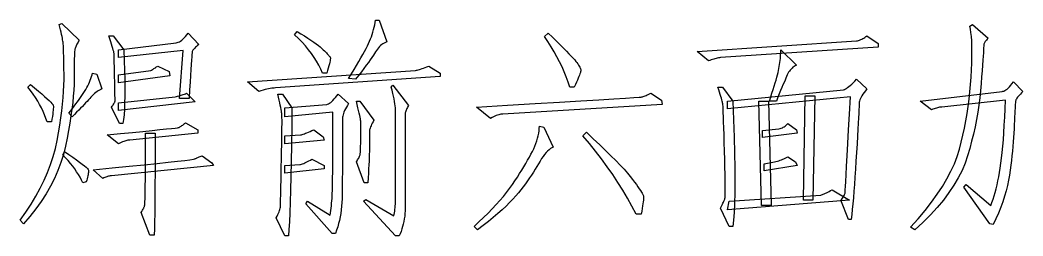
# Model space of a CAD drawing. Extents: x 0 to 420, y 0 to 297.
# Drawn here: x 261.37 to 281.6, y 136.27 to 140.63 of the extents above; entities that cross this region are included whole.
import ezdxf

# ---------------------------------------------------------------- set-up
doc = ezdxf.new("R2010")
doc.units = 0

msp = doc.modelspace()

# ---------------------------------------------------------------- linework, layer by layer
at = {"color": 7, "lineweight": 25}
for points in [[(268.138, 139.436), (267.998, 139.453), (268.055, 139.546), (268.109, 139.633), (268.159, 139.716), (268.206, 139.794), (268.248, 139.866), (268.287, 139.934), (268.321, 139.997), (268.352, 140.055), (268.379, 140.108), (268.402, 140.157), (268.422, 140.202), (268.441, 140.249), (268.459, 140.295), (268.475, 140.342), (268.49, 140.389), (268.503, 140.437), (268.515, 140.485), (268.526, 140.533), (268.535, 140.582), (268.542, 140.631), (268.613, 140.631), (268.771, 140.192), (268.743, 140.18), (268.717, 140.167), (268.691, 140.151), (268.667, 140.134), (268.644, 140.115), (268.621, 140.094), (268.6, 140.07), (268.58, 140.045), (268.561, 140.018), (268.542, 139.99), (268.523, 139.957), (268.498, 139.92), (268.469, 139.877), (268.436, 139.829), (268.397, 139.776), (268.355, 139.718), (268.307, 139.655), (268.256, 139.587), (268.199, 139.514)], [(262.118, 138.197), (262.146, 138.354), (262.171, 138.506), (262.193, 138.654), (262.212, 138.796), (262.228, 138.933), (262.24, 139.065), (262.249, 139.191), (262.255, 139.313), (262.258, 139.43), (262.258, 139.541), (262.257, 139.646), (262.255, 139.741), (262.253, 139.826), (262.251, 139.903), (262.25, 139.97), (262.248, 140.027), (262.246, 140.076), (262.244, 140.115), (262.242, 140.145), (262.241, 140.165), (262.238, 140.183), (262.235, 140.206), (262.23, 140.233), (262.224, 140.264), (262.217, 140.299), (262.208, 140.339), (262.198, 140.384), (262.187, 140.432), (262.175, 140.486), (262.162, 140.543), (262.214, 140.561), (262.566, 140.227), (262.552, 140.206), (262.54, 140.186), (262.528, 140.166), (262.518, 140.147), (262.509, 140.128), (262.501, 140.11), (262.493, 140.092), (262.487, 140.075), (262.482, 140.058), (262.478, 140.042), (262.475, 140.022), (262.472, 139.993), (262.469, 139.954), (262.467, 139.907), (262.465, 139.851), (262.463, 139.786), (262.462, 139.712), (262.461, 139.629), (262.461, 139.537), (262.46, 139.436), (262.459, 139.327), (262.453, 139.213), (262.445, 139.093), (262.432, 138.966), (262.417, 138.834), (262.397, 138.695), (262.374, 138.551), (262.348, 138.401), (262.318, 138.245), (262.285, 138.082), (262.245, 137.918), (262.195, 137.755), (262.135, 137.595), (262.065, 137.435), (261.986, 137.278), (261.897, 137.123), (261.797, 136.969), (261.688, 136.817), (261.57, 136.666), (261.441, 136.518), (261.371, 136.588), (261.486, 136.75), (261.592, 136.911), (261.689, 137.073), (261.777, 137.234), (261.856, 137.395), (261.926, 137.555), (261.988, 137.716), (262.04, 137.876), (262.083, 138.037)], [(279.423, 136.395), (279.335, 136.448), (279.488, 136.618), (279.628, 136.786), (279.756, 136.951), (279.873, 137.113), (279.977, 137.272), (280.07, 137.427), (280.15, 137.58), (280.219, 137.73), (280.275, 137.877), (280.32, 138.021), (280.357, 138.164), (280.391, 138.307), (280.422, 138.451), (280.451, 138.596), (280.476, 138.741), (280.498, 138.888), (280.517, 139.035), (280.534, 139.182), (280.547, 139.331), (280.557, 139.48), (280.565, 139.625), (280.57, 139.76), (280.573, 139.886), (280.574, 140.003), (280.573, 140.11), (280.569, 140.209), (280.563, 140.297), (280.554, 140.377), (280.544, 140.447), (280.531, 140.508), (280.583, 140.543), (280.9, 140.262), (280.883, 140.245), (280.868, 140.228), (280.855, 140.212), (280.844, 140.197), (280.834, 140.183), (280.826, 140.169), (280.82, 140.156), (280.816, 140.144), (280.813, 140.132), (280.812, 140.121), (280.811, 140.104), (280.81, 140.074), (280.807, 140.03), (280.804, 139.972), (280.799, 139.902), (280.793, 139.818), (280.786, 139.72), (280.778, 139.609), (280.769, 139.485), (280.759, 139.348), (280.747, 139.204), (280.732, 139.059), (280.713, 138.914), (280.69, 138.769), (280.665, 138.623), (280.636, 138.477), (280.604, 138.33), (280.568, 138.184), (280.529, 138.036), (280.487, 137.889), (280.437, 137.741), (280.374, 137.593), (280.299, 137.444), (280.211, 137.296), (280.111, 137.146), (279.999, 136.997), (279.873, 136.847), (279.736, 136.696), (279.586, 136.546)], [(263.269, 139.946), (263.268, 139.956), (263.265, 139.972), (263.26, 139.994), (263.252, 140.022), (263.243, 140.055), (263.231, 140.095), (263.217, 140.141), (263.202, 140.193), (263.184, 140.251), (263.164, 140.315), (263.251, 140.315), (263.462, 140.033), (263.472, 139.816), (263.479, 139.614), (263.483, 139.426), (263.485, 139.254), (263.484, 139.097), (263.481, 138.956), (263.476, 138.829), (263.468, 138.717), (263.458, 138.621), (263.445, 138.539), (263.375, 138.539), (263.216, 138.873), (263.23, 138.89), (263.242, 138.907), (263.252, 138.922), (263.261, 138.937), (263.269, 138.95), (263.275, 138.963), (263.28, 138.975), (263.284, 138.986), (263.286, 138.996), (263.287, 139.005), (263.287, 139.018), (263.286, 139.038), (263.286, 139.066), (263.285, 139.102), (263.284, 139.146), (263.283, 139.197), (263.282, 139.256), (263.281, 139.323), (263.28, 139.398), (263.278, 139.48), (263.276, 139.562), (263.275, 139.636), (263.273, 139.703), (263.272, 139.761), (263.271, 139.812), (263.27, 139.854), (263.27, 139.889), (263.269, 139.916), (263.269, 139.935)], [(263.357, 140.033), (264.517, 140.174), (264.539, 140.176), (264.561, 140.182), (264.584, 140.191), (264.607, 140.205), (264.631, 140.222), (264.656, 140.244), (264.682, 140.269), (264.708, 140.298), (264.735, 140.331), (264.763, 140.367), (264.974, 140.139), (264.951, 140.118), (264.929, 140.099), (264.911, 140.081), (264.894, 140.064), (264.88, 140.049), (264.868, 140.035), (264.858, 140.021), (264.85, 140.01), (264.845, 139.999), (264.842, 139.99), (264.84, 139.972), (264.837, 139.938), (264.833, 139.886), (264.828, 139.818), (264.823, 139.732), (264.816, 139.63), (264.808, 139.51), (264.8, 139.374), (264.791, 139.22), (264.781, 139.049), (264.587, 139.049), (264.658, 140.016), (263.357, 139.875)], [(267.488, 140.033), (267.511, 140.01), (267.533, 139.988), (267.552, 139.968), (267.569, 139.949), (267.584, 139.932), (267.597, 139.917), (267.608, 139.904), (267.617, 139.893), (267.624, 139.883), (267.628, 139.875), (267.631, 139.866), (267.631, 139.851), (267.629, 139.832), (267.626, 139.808), (267.62, 139.779), (267.612, 139.744), (267.601, 139.705), (267.589, 139.662), (267.575, 139.613), (267.558, 139.559), (267.47, 139.559), (267.436, 139.639), (267.397, 139.719), (267.353, 139.798), (267.304, 139.877), (267.25, 139.954), (267.192, 140.031), (267.128, 140.108), (267.06, 140.183), (266.986, 140.258), (266.908, 140.332), (266.96, 140.403), (267.038, 140.355), (267.111, 140.309), (267.178, 140.266), (267.239, 140.225), (267.294, 140.187), (267.344, 140.152), (267.389, 140.118), (267.427, 140.088), (267.46, 140.059)], [(272.023, 140.367), (272.111, 140.283), (272.192, 140.204), (272.266, 140.131), (272.332, 140.065), (272.392, 140.005), (272.445, 139.951), (272.491, 139.903), (272.529, 139.861), (272.561, 139.826), (272.585, 139.796), (272.605, 139.771), (272.623, 139.746), (272.638, 139.723), (272.652, 139.702), (272.662, 139.682), (272.671, 139.663), (272.677, 139.646), (272.681, 139.63), (272.683, 139.616), (272.682, 139.603), (272.679, 139.588), (272.674, 139.57), (272.667, 139.548), (272.657, 139.521), (272.645, 139.491), (272.63, 139.456), (272.614, 139.418), (272.595, 139.375), (272.574, 139.328), (272.55, 139.278), (272.462, 139.278), (272.429, 139.38), (272.391, 139.482), (272.35, 139.583), (272.305, 139.685), (272.256, 139.787), (272.203, 139.889), (272.146, 139.991), (272.086, 140.093), (272.021, 140.195), (271.953, 140.297)], [(278.685, 140.086), (275.503, 139.875), (275.482, 139.871), (275.46, 139.867), (275.437, 139.862), (275.413, 139.856), (275.389, 139.849), (275.364, 139.842), (275.339, 139.833), (275.312, 139.825), (275.285, 139.815), (275.257, 139.805), (275.029, 139.998), (278.246, 140.209), (278.267, 140.213), (278.288, 140.219), (278.309, 140.226), (278.33, 140.235), (278.351, 140.244), (278.372, 140.256), (278.393, 140.268), (278.414, 140.282), (278.435, 140.298), (278.457, 140.315), (278.685, 140.157)], [(277.033, 139.717), (277.009, 139.706), (276.986, 139.692), (276.964, 139.678), (276.944, 139.661), (276.925, 139.642), (276.907, 139.622), (276.891, 139.6), (276.875, 139.576), (276.861, 139.551), (276.848, 139.524), (276.835, 139.493), (276.82, 139.458), (276.803, 139.417), (276.783, 139.372), (276.762, 139.322), (276.74, 139.266), (276.715, 139.206), (276.688, 139.141), (276.659, 139.071), (276.628, 138.996), (276.488, 138.996), (276.515, 139.078), (276.54, 139.156), (276.563, 139.229), (276.585, 139.297), (276.604, 139.361), (276.622, 139.42), (276.637, 139.475), (276.651, 139.525), (276.663, 139.571), (276.672, 139.612), (276.681, 139.651), (276.688, 139.69), (276.695, 139.731), (276.701, 139.772), (276.705, 139.814), (276.709, 139.856), (276.712, 139.9), (276.715, 139.943), (276.716, 139.988), (276.716, 140.033)], [(263.357, 139.524), (264.007, 139.612), (264.025, 139.622), (264.041, 139.632), (264.057, 139.642), (264.072, 139.651), (264.086, 139.66), (264.1, 139.669), (264.113, 139.677), (264.125, 139.685), (264.137, 139.692), (264.148, 139.699), (264.376, 139.594), (264.394, 139.506), (263.357, 139.366)], [(265.958, 139.383), (269.351, 139.612), (269.366, 139.616), (269.384, 139.621), (269.404, 139.627), (269.427, 139.634), (269.452, 139.642), (269.48, 139.652), (269.51, 139.662), (269.542, 139.673), (269.577, 139.686), (269.615, 139.699), (269.843, 139.559), (269.843, 139.489), (266.521, 139.26), (266.499, 139.259), (266.474, 139.257), (266.447, 139.254), (266.417, 139.249), (266.385, 139.242), (266.35, 139.235), (266.313, 139.226), (266.273, 139.215), (266.231, 139.203), (266.187, 139.19)], [(262.671, 139.19), (262.695, 139.228), (262.717, 139.266), (262.737, 139.304), (262.756, 139.342), (262.772, 139.379), (262.787, 139.415), (262.801, 139.452), (262.812, 139.488), (262.822, 139.524), (262.83, 139.559), (262.917, 139.541), (263.023, 139.242), (262.998, 139.231), (262.974, 139.218), (262.949, 139.203), (262.924, 139.186), (262.9, 139.168), (262.875, 139.148), (262.851, 139.126), (262.826, 139.102), (262.801, 139.076), (262.777, 139.049), (262.751, 139.02), (262.723, 138.989), (262.694, 138.957), (262.662, 138.923), (262.627, 138.887), (262.591, 138.849), (262.553, 138.809), (262.512, 138.768), (262.47, 138.725), (262.425, 138.68), (262.355, 138.75), (262.393, 138.799), (262.43, 138.847), (262.465, 138.893), (262.498, 138.939), (262.531, 138.983), (262.562, 139.027), (262.591, 139.069), (262.619, 139.11), (262.646, 139.151)], [(277.929, 136.992), (277.946, 137.013), (277.961, 137.033), (277.974, 137.053), (277.985, 137.071), (277.995, 137.089), (278.003, 137.106), (278.009, 137.123), (278.014, 137.139), (278.016, 137.154), (278.017, 137.168), (278.018, 137.2), (278.021, 137.267), (278.027, 137.37), (278.034, 137.509), (278.043, 137.682), (278.055, 137.892), (278.069, 138.137), (278.085, 138.417), (278.103, 138.733), (278.123, 139.084), (275.644, 138.838), (275.644, 138.996), (277.982, 139.225), (278, 139.23), (278.021, 139.239), (278.043, 139.251), (278.066, 139.267), (278.092, 139.286), (278.119, 139.309), (278.148, 139.336), (278.179, 139.366), (278.211, 139.399), (278.246, 139.436), (278.457, 139.242), (278.426, 139.205), (278.4, 139.169), (278.376, 139.135), (278.355, 139.103), (278.338, 139.073), (278.324, 139.045), (278.313, 139.019), (278.305, 138.995), (278.3, 138.973), (278.298, 138.952), (278.298, 138.925), (278.296, 138.882), (278.294, 138.822), (278.29, 138.747), (278.285, 138.656), (278.279, 138.548), (278.272, 138.425), (278.265, 138.286), (278.256, 138.131), (278.246, 137.959), (278.235, 137.784), (278.225, 137.618), (278.214, 137.461), (278.203, 137.312), (278.193, 137.173), (278.182, 137.042), (278.172, 136.92), (278.161, 136.806), (278.151, 136.702), (278.14, 136.606), (278.087, 136.606)], [(261.582, 139.33), (261.665, 139.26), (261.74, 139.196), (261.807, 139.138), (261.866, 139.087), (261.916, 139.043), (261.957, 139.004), (261.99, 138.973), (262.015, 138.948), (262.031, 138.929), (262.039, 138.917), (262.041, 138.906), (262.043, 138.889), (262.043, 138.868), (262.041, 138.841), (262.039, 138.81), (262.034, 138.773), (262.029, 138.731), (262.022, 138.684), (262.013, 138.632), (262.003, 138.574), (261.916, 138.574), (261.893, 138.645), (261.866, 138.715), (261.836, 138.785), (261.803, 138.856), (261.766, 138.926), (261.726, 138.996), (261.682, 139.067), (261.634, 139.137), (261.583, 139.207), (261.529, 139.278)], [(268.912, 136.676), (268.918, 136.708), (268.924, 136.741), (268.93, 136.774), (268.934, 136.808), (268.938, 136.843), (268.941, 136.879), (268.944, 136.915), (268.945, 136.952), (268.946, 136.989), (268.947, 137.028), (268.947, 138.785), (268.946, 138.819), (268.943, 138.856), (268.939, 138.896), (268.933, 138.94), (268.925, 138.988), (268.915, 139.039), (268.904, 139.093), (268.891, 139.151), (268.876, 139.213), (268.859, 139.278), (268.894, 139.313), (269.21, 138.908), (269.197, 138.888), (269.185, 138.867), (269.175, 138.848), (269.165, 138.828), (269.158, 138.81), (269.151, 138.791), (269.146, 138.774), (269.143, 138.757), (269.141, 138.74), (269.14, 138.724), (269.14, 138.69), (269.14, 138.621), (269.14, 138.516), (269.14, 138.375), (269.14, 138.199), (269.14, 137.987), (269.14, 137.739), (269.14, 137.455), (269.14, 137.136), (269.14, 136.782), (269.136, 136.726), (269.13, 136.671), (269.122, 136.618), (269.112, 136.565), (269.101, 136.513), (269.087, 136.463), (269.072, 136.414), (269.056, 136.365), (269.037, 136.318), (269.017, 136.272), (268.947, 136.272), (268.296, 136.975), (268.349, 137.01)], [(275.679, 136.465), (275.503, 136.834), (275.517, 136.862), (275.529, 136.887), (275.541, 136.911), (275.551, 136.933), (275.561, 136.953), (275.569, 136.971), (275.576, 136.988), (275.582, 137.003), (275.587, 137.016), (275.591, 137.028), (275.594, 137.047), (275.597, 137.083), (275.598, 137.136), (275.598, 137.206), (275.598, 137.293), (275.597, 137.398), (275.594, 137.519), (275.591, 137.658), (275.587, 137.813), (275.583, 137.986), (275.577, 138.158), (275.573, 138.314), (275.568, 138.452), (275.564, 138.573), (275.561, 138.678), (275.557, 138.765), (275.554, 138.835), (275.552, 138.888), (275.549, 138.925), (275.547, 138.944), (275.545, 138.956), (275.541, 138.974), (275.535, 138.996), (275.528, 139.022), (275.519, 139.053), (275.508, 139.089), (275.496, 139.129), (275.483, 139.174), (275.467, 139.224), (275.451, 139.278), (275.539, 139.278), (275.75, 138.996), (275.765, 138.617), (275.778, 138.265), (275.786, 137.942), (275.792, 137.646), (275.793, 137.379), (275.792, 137.14), (275.786, 136.929), (275.778, 136.746), (275.765, 136.592), (275.75, 136.465)], [(280.953, 136.887), (280.977, 136.948), (281, 137.013), (281.022, 137.081), (281.043, 137.151), (281.062, 137.225), (281.081, 137.303), (281.099, 137.383), (281.116, 137.466), (281.131, 137.553), (281.146, 137.643), (281.16, 137.739), (281.173, 137.844), (281.185, 137.958), (281.197, 138.082), (281.208, 138.214), (281.218, 138.356), (281.227, 138.507), (281.236, 138.667), (281.244, 138.836), (281.251, 139.014), (279.968, 138.873), (279.953, 138.873), (279.937, 138.871), (279.92, 138.869), (279.901, 138.865), (279.88, 138.86), (279.859, 138.854), (279.835, 138.847), (279.811, 138.84), (279.785, 138.831), (279.757, 138.821), (279.529, 138.996), (281.181, 139.19), (281.199, 139.192), (281.218, 139.197), (281.239, 139.207), (281.26, 139.221), (281.282, 139.238), (281.306, 139.259), (281.33, 139.284), (281.356, 139.313), (281.382, 139.346), (281.41, 139.383), (281.603, 139.19), (281.576, 139.162), (281.552, 139.137), (281.531, 139.113), (281.512, 139.091), (281.495, 139.071), (281.482, 139.053), (281.471, 139.036), (281.462, 139.021), (281.457, 139.008), (281.454, 138.996), (281.452, 138.982), (281.45, 138.961), (281.448, 138.932), (281.445, 138.895), (281.443, 138.851), (281.44, 138.8), (281.437, 138.742), (281.434, 138.676), (281.431, 138.602), (281.427, 138.522), (281.423, 138.437), (281.418, 138.35), (281.413, 138.262), (281.406, 138.172), (281.399, 138.08), (281.39, 137.987), (281.381, 137.892), (281.371, 137.796), (281.36, 137.698), (281.348, 137.599), (281.334, 137.498), (281.315, 137.395), (281.291, 137.29), (281.264, 137.183), (281.232, 137.074), (281.195, 136.963), (281.154, 136.85), (281.109, 136.735), (281.059, 136.619), (281.005, 136.5), (280.935, 136.518), (280.408, 137.256), (280.46, 137.309)], [(263.357, 138.961), (264.5, 139.084), (264.524, 139.088), (264.548, 139.093), (264.572, 139.098), (264.595, 139.104), (264.618, 139.111), (264.641, 139.118), (264.663, 139.126), (264.685, 139.135), (264.707, 139.144), (264.728, 139.155), (264.904, 138.979), (263.357, 138.803)], [(266.574, 139.137), (266.662, 139.137), (266.855, 138.856), (266.851, 138.466), (266.847, 138.106), (266.841, 137.774), (266.835, 137.472), (266.829, 137.199), (266.821, 136.955), (266.813, 136.741), (266.804, 136.555), (266.795, 136.399), (266.785, 136.272), (266.714, 136.272), (266.539, 136.641), (266.555, 136.672), (266.57, 136.702), (266.583, 136.73), (266.595, 136.758), (266.604, 136.784), (266.612, 136.809), (266.619, 136.832), (266.623, 136.855), (266.626, 136.876), (266.626, 136.896), (266.627, 136.922), (266.627, 136.964), (266.628, 137.019), (266.629, 137.09), (266.631, 137.175), (266.633, 137.274), (266.635, 137.389), (266.638, 137.517), (266.641, 137.661), (266.644, 137.819), (266.647, 137.976), (266.65, 138.119), (266.652, 138.247), (266.654, 138.36), (266.655, 138.458), (266.656, 138.541), (266.656, 138.609), (266.655, 138.662), (266.654, 138.701), (266.653, 138.724), (266.65, 138.742), (266.647, 138.766), (266.642, 138.794), (266.636, 138.828), (266.629, 138.867), (266.62, 138.911), (266.61, 138.96), (266.599, 139.014), (266.587, 139.073)], [(267.628, 136.694), (267.635, 136.74), (267.641, 136.786), (267.647, 136.834), (267.652, 136.882), (267.657, 136.931), (267.661, 136.981), (267.665, 137.031), (267.668, 137.082), (267.67, 137.133), (267.672, 137.186), (267.674, 137.249), (267.676, 137.333), (267.677, 137.439), (267.678, 137.566), (267.679, 137.713), (267.68, 137.882), (267.68, 138.072), (267.681, 138.283), (267.681, 138.515), (267.681, 138.768), (266.714, 138.68), (266.714, 138.856), (267.558, 138.926), (267.576, 138.931), (267.595, 138.94), (267.616, 138.952), (267.637, 138.968), (267.659, 138.988), (267.683, 139.01), (267.707, 139.037), (267.732, 139.067), (267.759, 139.1), (267.787, 139.137), (267.998, 138.944), (267.974, 138.906), (267.953, 138.87), (267.935, 138.836), (267.919, 138.803), (267.905, 138.772), (267.894, 138.743), (267.886, 138.716), (267.879, 138.691), (267.876, 138.667), (267.875, 138.645), (267.875, 138.619), (267.875, 138.584), (267.875, 138.54), (267.875, 138.486), (267.875, 138.423), (267.875, 138.351), (267.875, 138.269), (267.875, 138.178), (267.875, 138.078), (267.875, 137.968), (267.874, 137.856), (267.874, 137.747), (267.874, 137.643), (267.873, 137.542), (267.872, 137.445), (267.871, 137.352), (267.87, 137.263), (267.869, 137.178), (267.867, 137.096), (267.866, 137.019), (267.863, 136.944), (267.858, 136.87), (267.85, 136.798), (267.84, 136.726), (267.828, 136.656), (267.814, 136.587), (267.797, 136.52), (267.779, 136.454), (267.757, 136.388), (267.734, 136.324), (267.664, 136.324), (267.136, 136.922), (267.171, 136.975)], [(274.308, 139.014), (274.326, 138.926), (271.109, 138.733), (271.091, 138.732), (271.071, 138.729), (271.05, 138.725), (271.027, 138.719), (271.003, 138.711), (270.978, 138.701), (270.951, 138.69), (270.923, 138.676), (270.894, 138.661), (270.863, 138.645), (270.582, 138.873), (271.203, 138.91), (271.761, 138.943), (272.254, 138.973), (272.682, 138.998), (273.047, 139.021), (273.347, 139.039), (273.583, 139.054), (273.754, 139.065), (273.861, 139.072), (273.904, 139.075), (273.915, 139.078), (273.928, 139.081), (273.943, 139.086), (273.96, 139.092), (273.979, 139.1), (273.999, 139.108), (274.021, 139.118), (274.044, 139.129), (274.07, 139.141), (274.097, 139.155)], [(277.402, 139.102), (277.367, 136.992), (277.173, 136.992), (277.208, 139.102)], [(268.507, 138.61), (268.491, 138.579), (268.476, 138.55), (268.462, 138.523), (268.451, 138.497), (268.441, 138.473), (268.434, 138.451), (268.427, 138.431), (268.423, 138.413), (268.42, 138.396), (268.419, 138.381), (268.419, 138.365), (268.419, 138.347), (268.419, 138.325), (268.419, 138.3), (268.419, 138.271), (268.419, 138.24), (268.419, 138.205), (268.419, 138.167), (268.419, 138.126), (268.419, 138.082), (268.419, 138.034), (268.418, 137.98), (268.416, 137.92), (268.414, 137.854), (268.411, 137.783), (268.407, 137.707), (268.402, 137.625), (268.397, 137.537), (268.391, 137.443), (268.384, 137.344), (268.314, 137.344), (268.156, 137.766), (268.169, 137.787), (268.181, 137.807), (268.192, 137.826), (268.202, 137.845), (268.211, 137.863), (268.218, 137.88), (268.224, 137.896), (268.229, 137.912), (268.232, 137.927), (268.235, 137.942), (268.237, 137.958), (268.238, 137.977), (268.239, 138), (268.24, 138.027), (268.241, 138.058), (268.242, 138.092), (268.243, 138.131), (268.243, 138.172), (268.244, 138.218), (268.244, 138.267), (268.244, 138.316), (268.244, 138.361), (268.244, 138.402), (268.244, 138.438), (268.244, 138.471), (268.244, 138.5), (268.244, 138.525), (268.244, 138.545), (268.244, 138.562), (268.244, 138.574), (268.243, 138.588), (268.24, 138.608), (268.236, 138.635), (268.23, 138.667), (268.222, 138.706), (268.212, 138.752), (268.201, 138.803), (268.187, 138.861), (268.172, 138.926), (268.156, 138.996), (268.226, 138.996)], [(276.47, 138.996), (276.523, 136.887), (276.33, 136.887), (276.277, 138.996)], [(264.957, 138.346), (263.585, 138.205), (263.567, 138.205), (263.548, 138.203), (263.528, 138.199), (263.507, 138.194), (263.484, 138.188), (263.461, 138.18), (263.437, 138.171), (263.411, 138.16), (263.385, 138.148), (263.357, 138.135), (263.128, 138.311), (263.396, 138.338), (263.636, 138.362), (263.849, 138.383), (264.034, 138.402), (264.192, 138.418), (264.322, 138.432), (264.425, 138.443), (264.501, 138.451), (264.549, 138.457), (264.57, 138.46), (264.578, 138.463), (264.587, 138.467), (264.597, 138.473), (264.609, 138.48), (264.623, 138.489), (264.637, 138.499), (264.654, 138.511), (264.671, 138.525), (264.69, 138.54), (264.71, 138.557), (264.957, 138.416)], [(267.031, 138.311), (267.046, 138.315), (267.064, 138.321), (267.084, 138.328), (267.107, 138.336), (267.132, 138.346), (267.159, 138.357), (267.189, 138.37), (267.222, 138.384), (267.257, 138.399), (267.294, 138.416), (267.488, 138.276), (267.505, 138.205), (266.714, 138.135), (266.714, 138.293)], [(270.529, 136.465), (270.628, 136.556), (270.723, 136.645), (270.813, 136.733), (270.897, 136.819), (270.977, 136.905), (271.052, 136.988), (271.122, 137.071), (271.187, 137.151), (271.247, 137.231), (271.302, 137.309), (271.354, 137.385), (271.403, 137.459), (271.449, 137.531), (271.493, 137.601), (271.535, 137.669), (271.574, 137.735), (271.611, 137.799), (271.645, 137.86), (271.677, 137.92), (271.707, 137.977), (271.733, 138.033), (271.757, 138.087), (271.778, 138.141), (271.797, 138.193), (271.812, 138.245), (271.825, 138.295), (271.835, 138.345), (271.842, 138.393), (271.846, 138.44), (271.847, 138.487), (271.935, 138.469), (272.128, 138.065), (272.1, 138.052), (272.071, 138.035), (272.042, 138.013), (272.013, 137.986), (271.983, 137.955), (271.953, 137.919), (271.923, 137.879), (271.892, 137.834), (271.861, 137.785), (271.83, 137.731), (271.797, 137.674), (271.763, 137.617), (271.727, 137.56), (271.689, 137.502), (271.649, 137.443), (271.608, 137.384), (271.565, 137.324), (271.52, 137.264), (271.474, 137.203), (271.425, 137.142), (271.373, 137.079), (271.314, 137.014), (271.248, 136.945), (271.175, 136.875), (271.096, 136.801), (271.01, 136.725), (270.917, 136.647), (270.818, 136.565), (270.712, 136.481), (270.599, 136.395)], [(276.681, 138.434), (276.705, 138.441), (276.728, 138.449), (276.749, 138.458), (276.768, 138.468), (276.787, 138.478), (276.803, 138.489), (276.819, 138.5), (276.833, 138.513), (276.846, 138.526), (276.857, 138.539), (277.033, 138.416), (277.05, 138.346), (276.347, 138.258), (276.347, 138.399)], [(264.095, 138.346), (264.095, 138.06), (264.095, 137.791), (264.094, 137.541), (264.092, 137.308), (264.091, 137.094), (264.089, 136.897), (264.087, 136.718), (264.084, 136.557), (264.081, 136.414), (264.078, 136.289), (263.99, 136.289), (263.814, 136.746), (263.824, 136.764), (263.834, 136.78), (263.842, 136.795), (263.851, 136.81), (263.858, 136.823), (263.865, 136.836), (263.871, 136.848), (263.876, 136.859), (263.88, 136.869), (263.884, 136.878), (263.888, 136.901), (263.891, 136.951), (263.893, 137.029), (263.896, 137.134), (263.897, 137.267), (263.899, 137.428), (263.9, 137.616), (263.901, 137.832), (263.902, 138.075), (263.902, 138.346)], [(273.798, 136.711), (273.715, 136.873), (273.626, 137.033), (273.532, 137.193), (273.433, 137.352), (273.328, 137.511), (273.218, 137.669), (273.103, 137.826), (272.983, 137.982), (272.857, 138.138), (272.726, 138.293), (272.796, 138.364), (272.935, 138.234), (273.064, 138.112), (273.183, 137.998), (273.291, 137.891), (273.39, 137.792), (273.478, 137.701), (273.556, 137.618), (273.623, 137.542), (273.681, 137.474), (273.728, 137.414), (273.768, 137.36), (273.804, 137.311), (273.836, 137.266), (273.864, 137.226), (273.888, 137.19), (273.908, 137.159), (273.924, 137.133), (273.936, 137.111), (273.944, 137.093), (273.948, 137.08), (273.949, 137.067), (273.949, 137.049), (273.947, 137.025), (273.945, 136.996), (273.941, 136.962), (273.936, 136.922), (273.93, 136.877), (273.922, 136.827), (273.914, 136.772), (273.904, 136.711)], [(262.267, 137.977), (262.357, 137.916), (262.438, 137.86), (262.51, 137.81), (262.572, 137.764), (262.625, 137.724), (262.669, 137.689), (262.703, 137.659), (262.728, 137.634), (262.744, 137.614), (262.75, 137.599), (262.752, 137.585), (262.752, 137.57), (262.75, 137.552), (262.748, 137.531), (262.744, 137.509), (262.739, 137.484), (262.733, 137.457), (262.725, 137.427), (262.716, 137.396), (262.707, 137.362), (262.636, 137.344), (262.61, 137.4), (262.581, 137.457), (262.548, 137.513), (262.512, 137.569), (262.474, 137.625), (262.432, 137.682), (262.386, 137.738), (262.338, 137.794), (262.287, 137.85), (262.232, 137.907)], [(262.847, 137.608), (263.228, 137.645), (263.57, 137.678), (263.873, 137.709), (264.137, 137.736), (264.361, 137.759), (264.546, 137.78), (264.692, 137.797), (264.799, 137.81), (264.867, 137.82), (264.895, 137.827), (264.904, 137.833), (264.915, 137.838), (264.927, 137.844), (264.94, 137.85), (264.954, 137.856), (264.97, 137.862), (264.987, 137.869), (265.005, 137.875), (265.024, 137.882), (265.044, 137.889), (265.238, 137.748), (265.273, 137.696), (263.216, 137.485), (263.202, 137.484), (263.187, 137.483), (263.171, 137.48), (263.154, 137.476), (263.137, 137.471), (263.119, 137.466), (263.101, 137.459), (263.081, 137.451), (263.061, 137.442), (263.041, 137.432)], [(267.013, 137.713), (267.031, 137.717), (267.051, 137.723), (267.072, 137.73), (267.095, 137.738), (267.119, 137.748), (267.144, 137.76), (267.171, 137.772), (267.199, 137.786), (267.228, 137.802), (267.259, 137.819), (267.505, 137.696), (267.505, 137.625), (266.714, 137.537), (266.714, 137.696)], [(276.857, 137.871), (277.015, 137.766), (277.05, 137.696), (276.382, 137.59), (276.382, 137.731), (276.593, 137.766), (276.621, 137.773), (276.649, 137.781), (276.676, 137.79), (276.703, 137.8), (276.729, 137.81), (276.756, 137.821), (276.782, 137.832), (276.807, 137.845), (276.832, 137.858)], [(278.105, 136.992), (275.644, 136.799), (275.679, 136.975), (277.525, 137.098), (277.54, 137.102), (277.557, 137.108), (277.575, 137.115), (277.595, 137.123), (277.617, 137.133), (277.641, 137.144), (277.666, 137.157), (277.694, 137.171), (277.723, 137.187), (277.753, 137.203)]]:
    msp.add_lwpolyline(points, close=True, dxfattribs=at)

doc.saveas('drawing.dxf')
